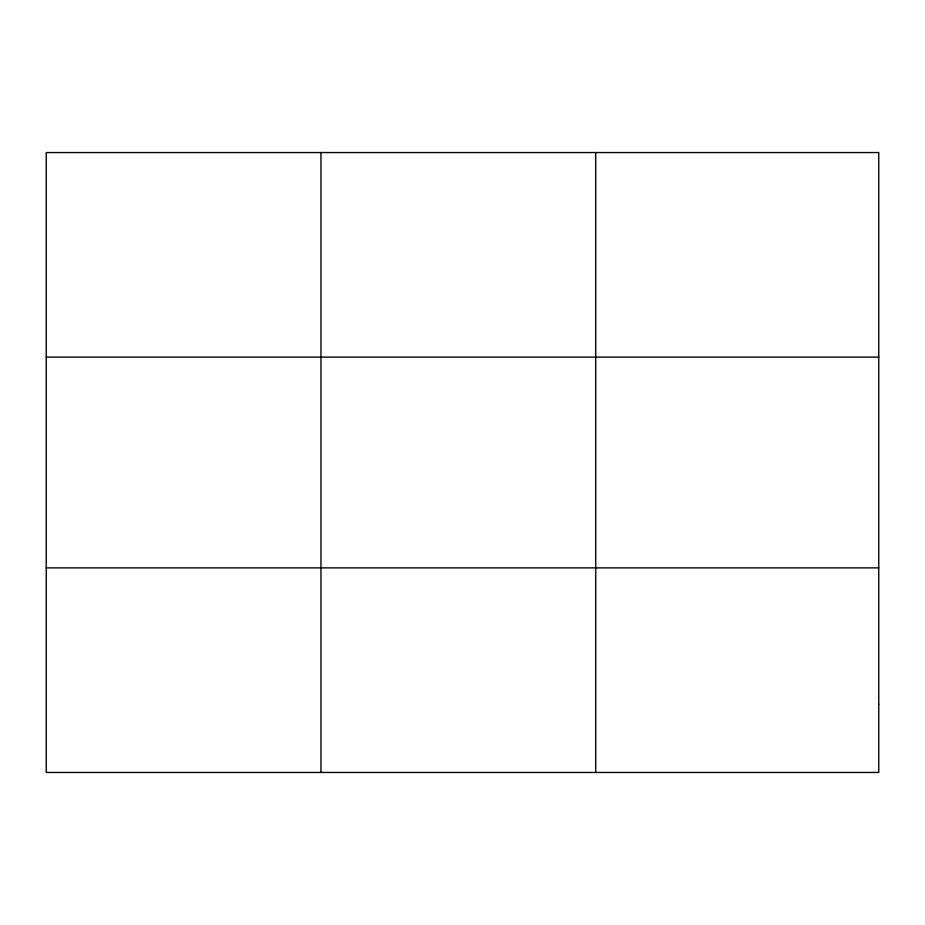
<?xml version="1.0" encoding="UTF-8"?>
<svg xmlns="http://www.w3.org/2000/svg" width="925" height="925" viewBox="0 0 925 925"><rect width="100%" height="100%" fill="white"/><g stroke="black" fill="none" stroke-linecap="round" stroke-linejoin="round"><path stroke-width="1.39" d="M320.975 152.544L320.975 772.456M595.7 152.544L595.7 772.456M46.25 357.119L878.75 357.119M46.25 567.881L878.75 567.881M878.75 704.272L878.75 772.456L46.25 772.456L46.25 152.544L878.75 152.544L878.75 704.272"/></g></svg>
